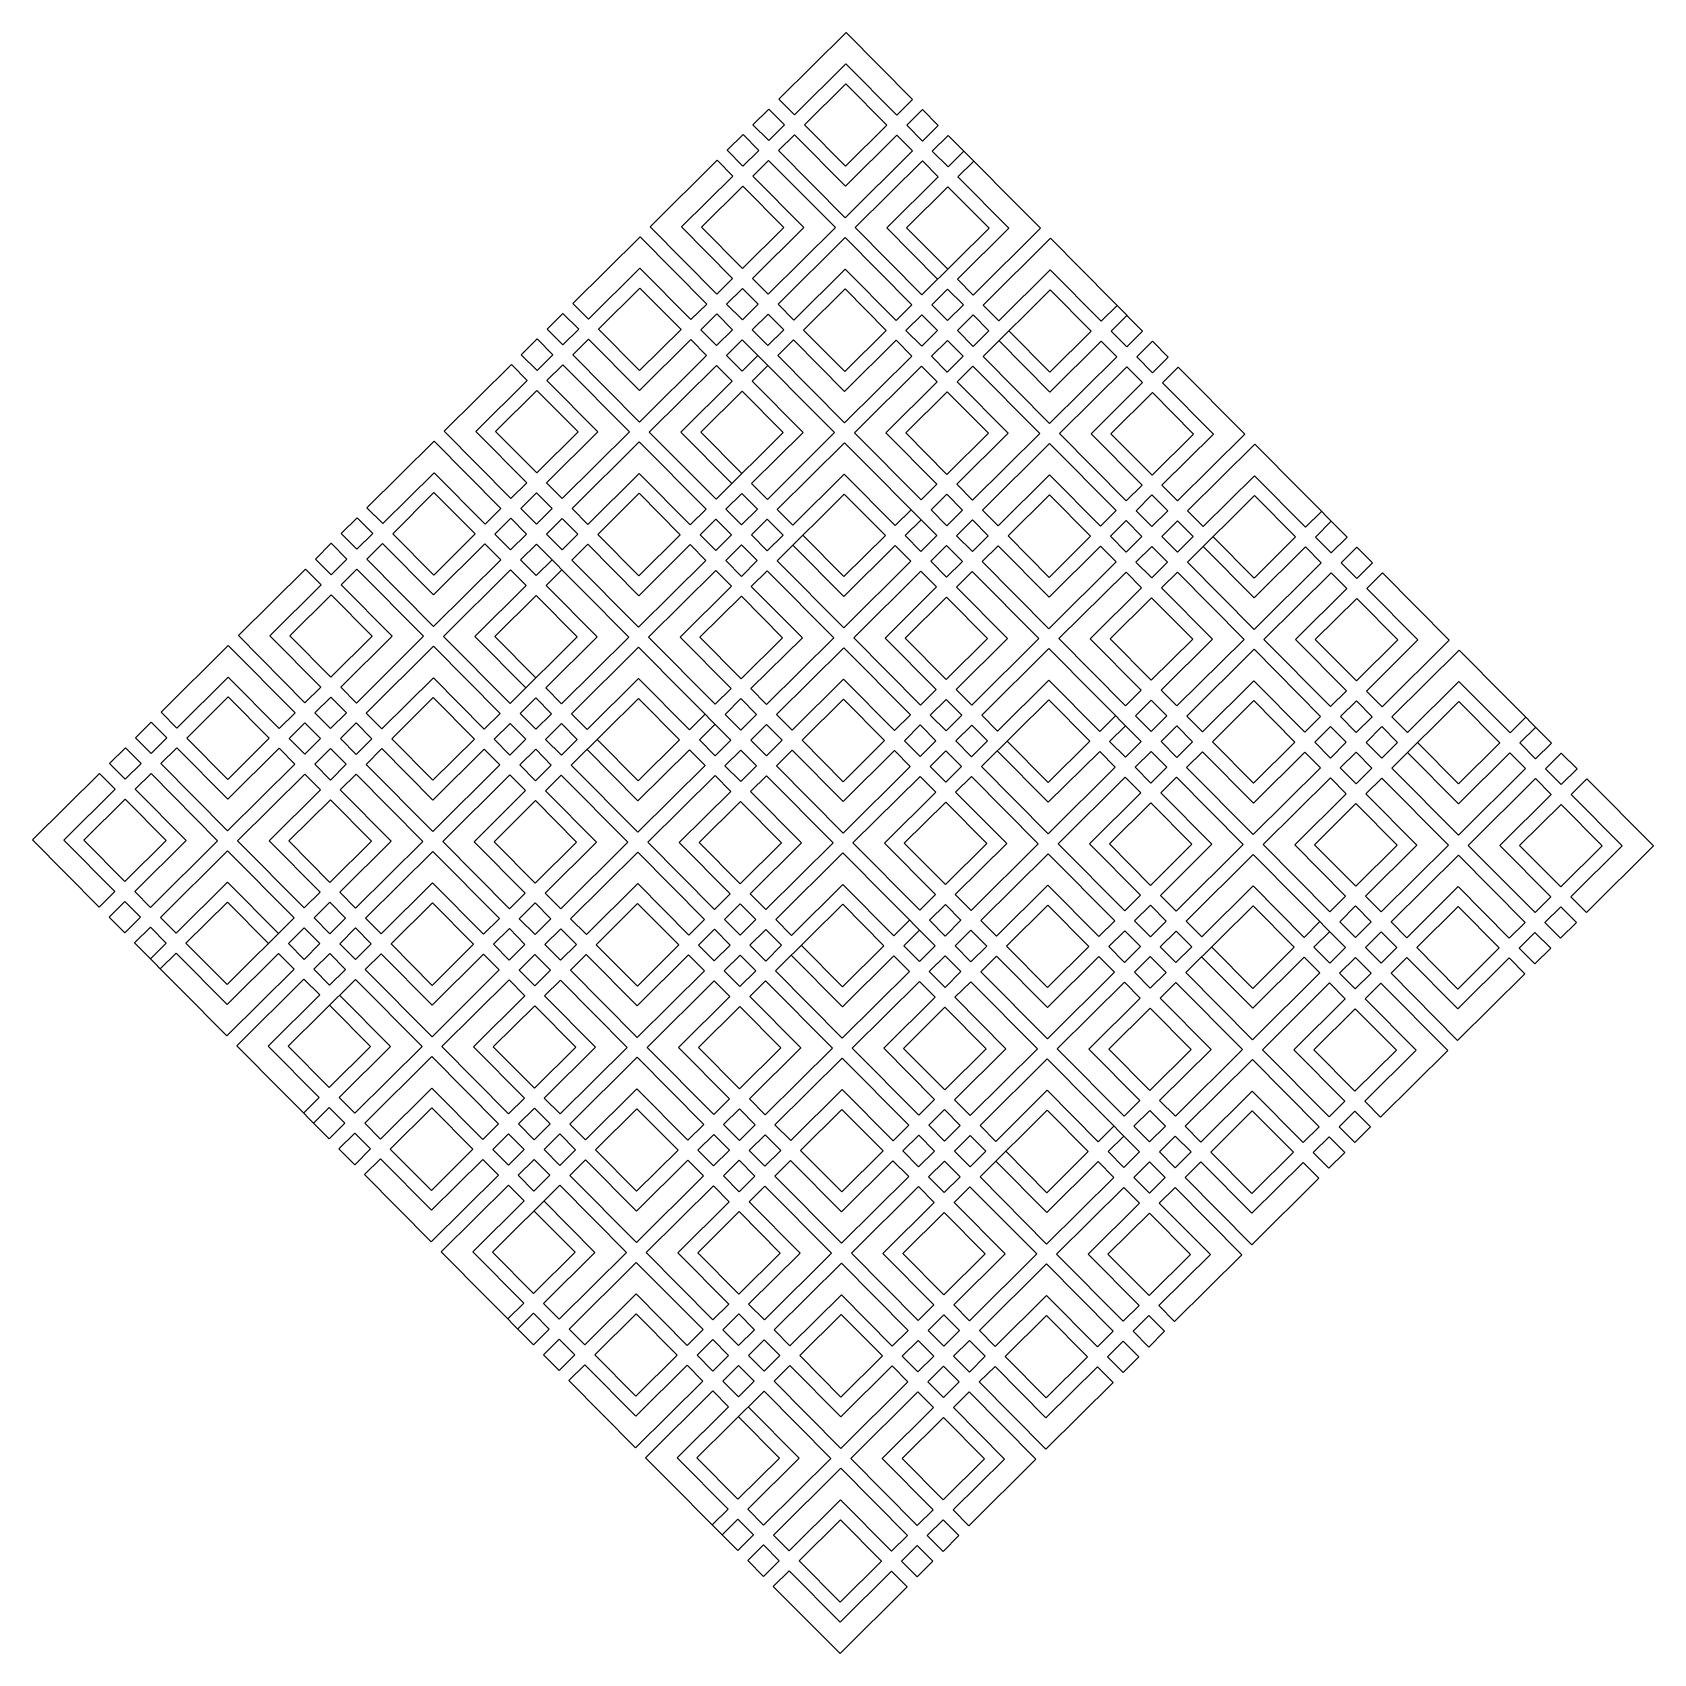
# Model space of a CAD drawing. Extents: x 95 to 1825, y 2301 to 4031.
import ezdxf

# ---------------------------------------------------------------- set-up
doc = ezdxf.new("R2010")
doc.units = 0
doc.layers.add('LAYER_05', color=5, linetype='CONTINUOUS')

msp = doc.modelspace()

# ---------------------------------------------------------------- linework, layer by layer
at = {"layer": 'LAYER_05'}
for points in [[(891.9, 3959.5), (908.6, 3942.6), (963.4, 3997), (1017.8, 3942.2), (1034.7, 3958.9), (963.6, 4030.6)], [(919.2, 3931.9), (963, 3887.8), (1007.2, 3931.6), (963.4, 3975.8)], [(881.1, 3915.3), (864.3, 3932.1), (881.2, 3948.9), (898, 3932)], [(1045.2, 3914.7), (1028.4, 3931.5), (1045.3, 3948.3), (1062, 3931.4)], [(870.5, 3904.7), (853.6, 3887.9), (836.8, 3904.8), (853.7, 3921.6)], [(908.5, 3921.4), (963, 3866.6), (1017.8, 3921), (1034.5, 3904.1), (962.8, 3832.9), (891.7, 3904.6)], [(842.9, 3877.4), (788.1, 3823), (842.5, 3768.1), (825.7, 3751.4), (754.5, 3823.1), (826.2, 3894.3)], [(863.7, 3768.1), (918.6, 3822.5), (864.1, 3877.3), (881, 3894.1), (952.2, 3822.4), (880.5, 3751.2)], [(853.2, 3778.7), (897.3, 3822.6), (853.5, 3866.7), (809.3, 3822.9)], [(672.2, 3741.4), (688.9, 3724.5), (743.7, 3778.9), (798.1, 3724.1), (815, 3740.8), (743.8, 3812.5)], [(1017, 3723.3), (1033.9, 3740), (962.8, 3811.7), (891.1, 3740.5), (907.8, 3723.7), (962.6, 3778.1)], [(699.5, 3713.8), (743.3, 3669.7), (787.5, 3713.5), (743.6, 3757.7)], [(853, 3723.9), (836.2, 3740.8), (853.1, 3757.5), (869.8, 3740.6)], [(918.4, 3713), (962.2, 3668.9), (1006.4, 3712.7), (962.6, 3756.9)], [(1055.1, 3739.9), (1072, 3756.7), (1088.8, 3739.8), (1071.9, 3723.1)], [(661.4, 3697.2), (644.6, 3714), (661.5, 3730.8), (678.3, 3713.9)], [(825.5, 3696.6), (808.7, 3713.4), (825.6, 3730.2), (842.3, 3713.3)], [(880.4, 3730), (897.2, 3713.1), (880.3, 3696.4), (863.5, 3713.2)], [(1044.5, 3729.4), (1061.2, 3712.5), (1044.4, 3695.8), (1027.6, 3712.6)], [(1099.2, 3695.6), (1116.1, 3712.3), (1099.3, 3729.2), (1082.4, 3712.4)], [(650.7, 3686.6), (633.9, 3669.8), (617.1, 3686.7), (634, 3703.5)], [(688.8, 3703.3), (743.2, 3648.4), (798.1, 3702.9), (814.8, 3686), (743.1, 3614.8), (672, 3686.5)], [(1033.7, 3685.2), (962, 3614), (890.9, 3685.7), (907.7, 3702.5), (962.1, 3647.6), (1017, 3702.1)], [(1088.6, 3685), (1071.8, 3701.9), (1054.9, 3685.1), (1071.7, 3668.2)], [(1273.8, 3684.3), (1290.6, 3667.4), (1307.5, 3684.2), (1290.7, 3701.1)], [(623.2, 3659.3), (568.4, 3604.9), (622.8, 3550), (605.9, 3533.3), (534.8, 3605), (606.5, 3676.2)], [(644, 3550), (698.8, 3604.4), (644.4, 3659.2), (661.3, 3675.9), (732.5, 3604.3), (660.8, 3533.1)], [(1044.3, 3674.5), (972.6, 3603.4), (1043.8, 3531.7), (1060.6, 3548.4), (1006.2, 3603.3), (1061, 3657.7)], [(1082.2, 3657.6), (1099.1, 3674.3), (1170.3, 3602.6), (1098.6, 3531.5), (1081.8, 3548.4), (1136.7, 3602.8)], [(1279.5, 3547.6), (1225.1, 3602.4), (1279.9, 3656.9), (1263.2, 3673.7), (1191.5, 3602.6), (1262.7, 3530.9)], [(1317.5, 3530.7), (1300.8, 3547.6), (1355.6, 3602), (1301.2, 3656.8), (1318, 3673.5), (1389.2, 3601.8)], [(633.5, 3560.6), (677.6, 3604.5), (633.8, 3648.6), (589.6, 3604.8)], [(1071.3, 3559), (1027.4, 3603.2), (1071.6, 3647), (1115.5, 3602.9)], [(1290.2, 3558.2), (1246.3, 3602.4), (1290.5, 3646.2), (1334.4, 3602)], [(452.4, 3523.2), (469.2, 3506.4), (524, 3560.8), (578.4, 3506), (595.3, 3522.7), (524.1, 3594.4)], [(797.3, 3505.2), (814.2, 3521.9), (743, 3593.6), (671.3, 3522.4), (688.1, 3505.6), (742.9, 3560)], [(1125.9, 3504), (1180.7, 3558.4), (1235.1, 3503.6), (1252, 3520.3), (1180.9, 3592), (1109.2, 3520.8)], [(479.8, 3495.7), (523.6, 3451.6), (567.8, 3495.4), (523.9, 3539.6)], [(633.3, 3505.8), (616.5, 3522.6), (633.4, 3539.4), (650.1, 3522.5)], [(698.7, 3494.9), (742.5, 3450.8), (786.7, 3494.6), (742.8, 3538.8)], [(835.4, 3521.8), (852.3, 3538.6), (869, 3521.7), (852.2, 3505)], [(1088, 3520.9), (1071.2, 3537.8), (1054.3, 3521), (1071.1, 3504.2)], [(1136.5, 3493.3), (1180.7, 3537.2), (1224.5, 3493), (1180.3, 3449.1)], [(1273.2, 3520.2), (1290, 3503.4), (1306.9, 3520.1), (1290.1, 3537)], [(441.7, 3479.1), (424.9, 3495.9), (441.8, 3512.7), (458.5, 3495.8)], [(605.7, 3478.5), (589, 3495.3), (605.9, 3512.1), (622.6, 3495.2)], [(660.7, 3511.9), (677.5, 3495), (660.6, 3478.3), (643.8, 3495.1)], [(824.8, 3511.3), (841.5, 3494.4), (824.6, 3477.7), (807.9, 3494.5)], [(879.5, 3477.4), (896.4, 3494.2), (879.6, 3511.1), (862.7, 3494.3)], [(1081.6, 3493.5), (1098.4, 3476.6), (1115.3, 3493.4), (1098.5, 3510.3)], [(1262.6, 3509.7), (1245.7, 3492.9), (1262.5, 3476), (1279.3, 3492.8)], [(1317.3, 3475.8), (1334.2, 3492.6), (1317.4, 3509.5), (1300.6, 3492.7)], [(431, 3468.5), (414.2, 3451.7), (397.4, 3468.6), (414.3, 3485.4)], [(469.1, 3485.2), (523.5, 3430.3), (578.3, 3484.8), (595.1, 3467.9), (523.4, 3396.7), (452.2, 3468.4)], [(814, 3467.1), (742.3, 3395.9), (671.1, 3467.6), (688, 3484.4), (742.4, 3429.5), (797.3, 3484)], [(868.8, 3466.9), (852.1, 3483.8), (835.2, 3467), (852, 3450.1)], [(1054.1, 3466.2), (1070.9, 3449.3), (1087.8, 3466.1), (1071, 3483)], [(1235.1, 3482.3), (1180.3, 3427.9), (1125.8, 3482.7), (1109, 3466), (1180.1, 3394.3), (1251.8, 3465.5)], [(1306.7, 3465.3), (1289.9, 3482.1), (1273, 3465.4), (1289.8, 3448.5)], [(1491.9, 3464.6), (1508.7, 3447.7), (1525.6, 3464.5), (1508.8, 3481.3)], [(403.5, 3441.2), (348.7, 3386.8), (403.1, 3331.9), (386.2, 3315.2), (315.1, 3386.9), (386.8, 3458)], [(424.3, 3331.9), (479.1, 3386.3), (424.7, 3441.1), (441.6, 3457.8), (512.8, 3386.2), (441.1, 3315)], [(824.6, 3456.4), (752.9, 3385.3), (824, 3313.6), (840.9, 3330.3), (786.5, 3385.1), (841.3, 3439.6)], [(862.5, 3439.5), (879.4, 3456.2), (950.6, 3384.5), (878.9, 3313.4), (862.1, 3330.3), (917, 3384.7)], [(1059.8, 3329.5), (1005.4, 3384.3), (1060.2, 3438.8), (1043.5, 3455.6), (971.8, 3384.5), (1043, 3312.8)], [(1097.8, 3312.6), (1081, 3329.4), (1135.9, 3383.9), (1081.4, 3438.7), (1098.3, 3455.4), (1169.5, 3383.7)], [(1262.4, 3454.8), (1190.7, 3383.7), (1261.9, 3312), (1278.7, 3328.7), (1224.3, 3383.5), (1279.1, 3438)], [(1300.4, 3437.9), (1317.2, 3454.6), (1388.4, 3382.9), (1316.7, 3311.8), (1300, 3328.6), (1354.8, 3383.1)], [(1497.6, 3327.9), (1443.2, 3382.7), (1498, 3437.2), (1481.3, 3454), (1409.6, 3382.9), (1480.8, 3311.2)], [(1535.6, 3311), (1518.9, 3327.8), (1573.7, 3382.3), (1519.3, 3437.1), (1536.1, 3453.8), (1607.3, 3382.1)], [(413.7, 3342.5), (457.9, 3386.4), (414.1, 3430.5), (369.9, 3386.7)], [(851.6, 3340.9), (807.7, 3385.1), (851.9, 3428.9), (895.7, 3384.7)], [(1070.5, 3340.1), (1026.6, 3384.3), (1070.8, 3428.1), (1114.6, 3383.9)], [(1289.4, 3339.3), (1245.5, 3383.5), (1289.7, 3427.3), (1333.6, 3383.1)], [(1508.3, 3338.5), (1464.4, 3382.7), (1508.6, 3426.5), (1552.5, 3382.3)], [(249.5, 3288.3), (304.3, 3342.7), (358.7, 3287.9), (375.6, 3304.6), (304.4, 3376.3), (232.7, 3305.1)], [(577.6, 3287.1), (594.5, 3303.8), (523.3, 3375.5), (451.6, 3304.3), (468.4, 3287.5), (523.2, 3341.9)], [(906.2, 3285.9), (961, 3340.3), (1015.4, 3285.5), (1032.3, 3302.2), (961.1, 3373.9), (889.5, 3302.7)], [(1344, 3284.2), (1398.8, 3338.7), (1453.3, 3283.8), (1470.1, 3300.6), (1399, 3372.3), (1327.3, 3301.1)], [(348.1, 3277.3), (303.9, 3233.5), (260, 3277.6), (304.2, 3321.5)], [(413.5, 3287.7), (396.8, 3304.5), (413.7, 3321.3), (430.4, 3304.4)], [(479, 3276.8), (522.8, 3232.6), (567, 3276.5), (523.1, 3320.7)], [(615.7, 3303.7), (632.6, 3320.5), (649.3, 3303.6), (632.5, 3286.9)], [(868.2, 3302.8), (851.5, 3319.7), (834.6, 3302.9), (851.4, 3286.1)], [(916.8, 3275.2), (960.9, 3319.1), (1004.8, 3274.9), (960.6, 3231)], [(1053.5, 3302.1), (1070.3, 3285.3), (1087.1, 3302), (1070.4, 3318.9)], [(1306.1, 3301.2), (1289.3, 3318.1), (1272.4, 3301.3), (1289.2, 3284.5)], [(1354.6, 3273.6), (1398.8, 3317.5), (1442.6, 3273.3), (1398.4, 3229.4)], [(1491.3, 3300.5), (1508.1, 3283.6), (1525, 3300.4), (1508.2, 3317.3)], [(222, 3261), (238.8, 3277.7), (222.1, 3294.6), (205.2, 3277.8)], [(402.9, 3277.1), (386.2, 3294), (369.3, 3277.2), (386, 3260.4)], [(441, 3293.8), (457.7, 3276.9), (440.9, 3260.1), (424.1, 3277)], [(605.1, 3293.2), (621.8, 3276.3), (604.9, 3259.5), (588.2, 3276.4)], [(659.8, 3259.3), (676.6, 3276.1), (659.9, 3293), (643, 3276.2)], [(861.9, 3275.4), (878.7, 3258.5), (895.6, 3275.3), (878.8, 3292.2)], [(1042.9, 3291.6), (1026, 3274.8), (1042.8, 3257.9), (1059.6, 3274.7)], [(1097.6, 3257.7), (1114.5, 3274.5), (1097.7, 3291.4), (1080.8, 3274.6)], [(1299.8, 3273.8), (1316.5, 3256.9), (1333.4, 3273.7), (1316.6, 3290.6)], [(1480.7, 3290), (1463.8, 3273.2), (1480.6, 3256.3), (1497.4, 3273.1)], [(1535.4, 3256.1), (1552.3, 3272.9), (1535.5, 3289.8), (1518.7, 3273)], [(211.3, 3250.4), (194.6, 3267.3), (177.7, 3250.5), (194.4, 3233.6)], [(358.6, 3266.7), (303.8, 3212.2), (249.4, 3267.1), (232.5, 3250.3), (303.7, 3178.6), (375.4, 3249.8)], [(396.6, 3249.7), (413.3, 3232.8), (430.2, 3249.6), (413.5, 3266.5)], [(594.3, 3249), (522.6, 3177.8), (451.4, 3249.5), (468.3, 3266.3), (522.7, 3211.4), (577.5, 3265.9)], [(649.1, 3248.8), (632.4, 3265.7), (615.5, 3248.9), (632.3, 3232)], [(834.4, 3248.1), (851.2, 3231.2), (868, 3248), (851.3, 3264.8)], [(1015.4, 3264.2), (960.5, 3209.8), (906.1, 3264.6), (889.3, 3247.9), (960.4, 3176.2), (1032.1, 3247.4)], [(1086.9, 3247.2), (1070.2, 3264), (1053.3, 3247.3), (1070.1, 3230.4)], [(1272.2, 3246.5), (1289, 3229.6), (1305.9, 3246.4), (1289.1, 3263.2)], [(1453.2, 3262.6), (1398.4, 3208.2), (1343.9, 3263), (1327.1, 3246.3), (1398.2, 3174.6), (1469.9, 3245.8)], [(1524.8, 3245.6), (1508, 3262.4), (1491.1, 3245.7), (1507.9, 3228.8)], [(1710, 3244.9), (1726.8, 3228), (1743.7, 3244.8), (1726.9, 3261.6)], [(167, 3239.9), (183.8, 3223.1), (129, 3168.7), (183.4, 3113.8), (166.5, 3097.1), (95.3, 3168.8)], [(205, 3223), (259.4, 3168.2), (204.6, 3113.8), (221.4, 3096.9), (293, 3168), (221.9, 3239.7)], [(402.3, 3113), (385.4, 3096.3), (314.3, 3168), (385.9, 3239.1), (402.7, 3222.3), (347.9, 3167.8)], [(440.3, 3096.1), (512, 3167.2), (440.8, 3238.9), (423.9, 3222.2), (478.3, 3167.4), (423.5, 3113)], [(604.9, 3238.3), (533.2, 3167.2), (604.3, 3095.5), (621.2, 3112.2), (566.8, 3167), (621.6, 3221.5)], [(642.8, 3221.4), (659.7, 3238.1), (730.9, 3166.4), (659.2, 3095.3), (642.4, 3112.1), (697.2, 3166.6)], [(840.1, 3111.4), (785.7, 3166.2), (840.5, 3220.7), (823.8, 3237.5), (752.1, 3166.4), (823.2, 3094.7)], [(878.1, 3094.5), (861.3, 3111.3), (916.1, 3165.8), (861.7, 3220.6), (878.6, 3237.3), (949.8, 3165.6)], [(1042.7, 3236.7), (971, 3165.6), (1042.2, 3093.9), (1059, 3110.6), (1004.6, 3165.4), (1059.4, 3219.9)], [(1080.6, 3219.8), (1097.5, 3236.5), (1168.7, 3164.8), (1097, 3093.7), (1080.2, 3110.5), (1135.1, 3165)], [(1277.9, 3109.8), (1223.5, 3164.6), (1278.3, 3219), (1261.6, 3235.9), (1189.9, 3164.8), (1261.1, 3093.1)], [(1315.9, 3092.9), (1299.1, 3109.7), (1354, 3164.2), (1299.5, 3219), (1316.4, 3235.7), (1387.6, 3164)], [(1480.5, 3235.1), (1408.8, 3163.9), (1480, 3092.3), (1496.8, 3109), (1442.4, 3163.8), (1497.2, 3218.2)], [(1518.5, 3218.2), (1535.3, 3234.9), (1606.5, 3163.2), (1534.8, 3092.1), (1518.1, 3108.9), (1572.9, 3163.3)], [(1715.8, 3108.2), (1661.3, 3163), (1716.2, 3217.4), (1699.4, 3234.3), (1627.7, 3163.1), (1698.9, 3091.5)], [(1753.7, 3091.3), (1737, 3108.1), (1791.8, 3162.5), (1737.4, 3217.4), (1754.2, 3234.1), (1825.4, 3162.4)], [(194.4, 3212.4), (238.2, 3168.3), (194, 3124.4), (150.2, 3168.6)], [(413.3, 3211.6), (457.1, 3167.4), (412.9, 3123.6), (369.1, 3167.8)], [(631.9, 3122.8), (588, 3167), (632.2, 3210.8), (676, 3166.6)], [(850.8, 3122), (806.9, 3166.2), (851.1, 3210), (894.9, 3165.8)], [(1069.7, 3121.2), (1025.8, 3165.4), (1070, 3209.2), (1113.8, 3165)], [(1288.6, 3120.4), (1244.7, 3164.6), (1288.9, 3208.4), (1332.8, 3164.2)], [(1507.5, 3119.6), (1463.6, 3163.7), (1507.8, 3207.6), (1551.7, 3163.4)], [(1726.4, 3118.8), (1682.5, 3162.9), (1726.7, 3206.8), (1770.6, 3162.6)], [(450.8, 3085.4), (522.5, 3156.6), (593.7, 3084.9), (576.8, 3068.2), (522.4, 3123), (467.6, 3068.6)], [(686.5, 3067.8), (741.3, 3122.2), (795.7, 3067.4), (812.6, 3084.1), (741.4, 3155.8), (669.7, 3084.6)], [(1124.3, 3066.1), (1179.1, 3120.6), (1233.5, 3065.7), (1250.4, 3082.5), (1179.2, 3154.2), (1107.6, 3083)], [(1562.1, 3064.5), (1616.9, 3119), (1671.4, 3064.1), (1688.2, 3080.9), (1617.1, 3152.6), (1545.4, 3081.4)], [(210.7, 3086.3), (194, 3103.2), (177.1, 3086.4), (193.8, 3069.6)], [(396, 3085.6), (412.7, 3068.8), (429.6, 3085.5), (412.9, 3102.4)], [(566.2, 3057.6), (522.3, 3101.8), (478.1, 3057.9), (522, 3013.7)], [(648.5, 3084.7), (631.8, 3101.6), (614.9, 3084.8), (631.7, 3068)], [(697.1, 3057.1), (741.2, 3101), (785.1, 3056.8), (740.9, 3012.9)], [(833.8, 3084), (850.6, 3067.2), (867.4, 3083.9), (850.7, 3100.8)], [(1086.3, 3083.1), (1069.6, 3100), (1052.7, 3083.2), (1069.5, 3066.3)], [(1134.9, 3055.5), (1179, 3099.3), (1222.9, 3055.2), (1178.7, 3011.3)], [(1271.6, 3082.4), (1288.4, 3065.5), (1305.3, 3082.3), (1288.5, 3099.2)], [(1524.2, 3081.5), (1507.4, 3098.4), (1490.5, 3081.6), (1507.3, 3064.7)], [(1572.7, 3053.9), (1616.9, 3097.7), (1660.7, 3053.6), (1616.5, 3009.7)], [(1709.4, 3080.8), (1726.2, 3063.9), (1743.1, 3080.7), (1726.3, 3097.6)], [(385.3, 3075.1), (368.5, 3058.3), (385.2, 3041.4), (402.1, 3058.2)], [(440.1, 3041.2), (423.3, 3058.1), (440.2, 3074.9), (456.9, 3058)], [(604.1, 3040.6), (587.4, 3057.5), (604.3, 3074.3), (621, 3057.4)], [(642.2, 3057.3), (659, 3040.4), (675.8, 3057.2), (659.1, 3074.1)], [(823.2, 3073.5), (806.3, 3056.7), (823, 3039.8), (839.9, 3056.6)], [(877.9, 3039.6), (894.8, 3056.4), (878, 3073.3), (861.1, 3056.5)], [(1080, 3055.7), (1096.8, 3038.8), (1113.7, 3055.6), (1096.9, 3072.5)], [(1261, 3071.8), (1244.1, 3055.1), (1260.9, 3038.2), (1277.7, 3055)], [(1315.7, 3038), (1332.6, 3054.8), (1315.8, 3071.6), (1298.9, 3054.9)], [(1517.9, 3054.1), (1534.6, 3037.2), (1551.5, 3054), (1534.7, 3070.8)], [(1698.8, 3070.2), (1681.9, 3053.5), (1698.7, 3036.6), (1715.6, 3053.4)], [(429.4, 3030.7), (412.5, 3013.9), (395.8, 3030.8), (412.7, 3047.5)], [(467.5, 3047.3), (450.6, 3030.6), (521.8, 2958.9), (593.5, 3030.1), (576.7, 3046.9), (521.9, 2992.5)], [(631.6, 3046.7), (648.3, 3029.9), (631.5, 3013.1), (614.7, 3030)], [(795.6, 3046.1), (740.8, 2991.7), (686.4, 3046.5), (669.5, 3029.8), (740.7, 2958.1), (812.4, 3029.3)], [(867.2, 3029.1), (850.5, 3045.9), (833.6, 3029.2), (850.4, 3012.3)], [(1052.5, 3028.4), (1069.3, 3011.5), (1086.1, 3028.3), (1069.4, 3045.1)], [(1233.5, 3044.5), (1178.6, 2990.1), (1124.2, 3044.9), (1107.4, 3028.2), (1178.5, 2956.5), (1250.2, 3027.7)], [(1305.1, 3027.5), (1288.3, 3044.3), (1271.4, 3027.6), (1288.2, 3010.7)], [(1490.3, 3026.8), (1507.1, 3009.9), (1524, 3026.7), (1507.2, 3043.5)], [(1671.3, 3042.9), (1616.5, 2988.5), (1562, 3043.3), (1545.2, 3026.6), (1616.3, 2954.9), (1688, 3026)], [(620.8, 3002.6), (566, 2948.1), (620.4, 2893.3), (603.5, 2876.6), (532.4, 2948.3), (604.1, 3019.4)], [(641.6, 2893.2), (696.4, 2947.7), (642, 3002.5), (658.9, 3019.2), (730.1, 2947.5), (658.4, 2876.4)], [(823, 3018.6), (751.3, 2947.5), (822.4, 2875.8), (839.3, 2892.5), (784.9, 2947.3), (839.7, 3001.7)], [(860.9, 3001.7), (877.8, 3018.4), (949, 2946.7), (877.3, 2875.6), (860.5, 2892.4), (915.3, 2946.9)], [(1058.2, 2891.7), (1003.8, 2946.5), (1058.6, 3000.9), (1041.9, 3017.8), (970.2, 2946.6), (1041.3, 2875)], [(1096.2, 2874.8), (1079.4, 2891.6), (1134.3, 2946), (1079.8, 3000.9), (1096.7, 3017.6), (1167.9, 2945.9)], [(1260.8, 3017), (1189.1, 2945.8), (1260.3, 2874.2), (1277.1, 2890.9), (1222.7, 2945.7), (1277.5, 3000.1)], [(1298.7, 3000.1), (1315.6, 3016.8), (1386.8, 2945.1), (1315.1, 2874), (1298.3, 2890.8), (1353.2, 2945.2)], [(1496, 2890.1), (1441.6, 2944.9), (1496.4, 2999.3), (1479.7, 3016.2), (1408, 2945), (1479.2, 2873.3)], [(1534, 2873.1), (1517.3, 2890), (1572.1, 2944.4), (1517.7, 2999.3), (1534.5, 3016), (1605.7, 2944.3)], [(631.4, 2991.9), (587.2, 2948.1), (631, 2903.9), (675.2, 2947.7)], [(850, 2903.1), (806.1, 2947.3), (850.3, 2991.1), (894.1, 2946.9)], [(1068.9, 2902.3), (1025, 2946.4), (1069.2, 2990.3), (1113, 2946.1)], [(1287.8, 2901.5), (1243.9, 2945.6), (1288.1, 2989.5), (1331.9, 2945.3)], [(1506.7, 2900.7), (1462.8, 2944.8), (1507, 2988.7), (1550.9, 2944.5)], [(576, 2849.2), (521.6, 2904.1), (466.8, 2849.6), (450, 2866.5), (521.7, 2937.7), (592.9, 2866)], [(668.9, 2865.7), (740.6, 2936.9), (811.8, 2865.2), (794.9, 2848.4), (740.5, 2903.3), (685.7, 2848.8)], [(904.6, 2848), (959.4, 2902.5), (1013.8, 2847.6), (1030.7, 2864.4), (959.5, 2936.1), (887.8, 2864.9)], [(1342.4, 2846.4), (1397.2, 2900.8), (1451.6, 2846), (1468.5, 2862.8), (1397.4, 2934.5), (1325.7, 2863.3)], [(565.4, 2838.7), (521.5, 2882.9), (477.3, 2839), (521.2, 2794.8)], [(614.1, 2865.9), (631, 2882.7), (647.7, 2865.8), (630.8, 2849)], [(784.3, 2837.9), (740.4, 2882), (696.3, 2838.2), (740.1, 2794)], [(866.6, 2865), (849.9, 2881.9), (833, 2865.1), (849.8, 2848.2)], [(915.2, 2837.4), (959.3, 2881.2), (1003.2, 2837.1), (959, 2793.2)], [(1051.9, 2864.3), (1068.7, 2847.4), (1085.5, 2864.2), (1068.8, 2881.1)], [(1304.4, 2863.4), (1287.7, 2880.3), (1270.8, 2863.5), (1287.6, 2846.6)], [(1353, 2835.8), (1397.2, 2879.6), (1441, 2835.5), (1396.8, 2791.6)], [(1489.7, 2862.7), (1506.5, 2845.8), (1523.4, 2862.6), (1506.6, 2879.5)], [(439.4, 2856), (456.1, 2839.1), (439.3, 2822.3), (422.5, 2839.2)], [(603.5, 2855.4), (620.2, 2838.5), (603.3, 2821.7), (586.6, 2838.6)], [(658.2, 2821.5), (641.4, 2838.4), (658.3, 2855.2), (675, 2838.3)], [(822.2, 2820.9), (805.5, 2837.8), (822.4, 2854.5), (839.1, 2837.7)], [(860.3, 2837.6), (877.1, 2820.7), (893.9, 2837.5), (877.2, 2854.3)], [(1041.3, 2853.7), (1024.4, 2837), (1041.1, 2820.1), (1058, 2836.9)], [(1096, 2819.9), (1112.9, 2836.7), (1096.1, 2853.5), (1079.2, 2836.8)], [(1298.1, 2836), (1314.9, 2819.1), (1331.8, 2835.9), (1315, 2852.7)], [(1479.1, 2852.1), (1462.2, 2835.4), (1479, 2818.5), (1495.8, 2835.3)], [(592.7, 2811.2), (575.9, 2828), (521.1, 2773.6), (466.7, 2828.4), (449.8, 2811.7), (521, 2740)], [(647.5, 2811), (630.6, 2794.2), (613.9, 2811.1), (630.8, 2827.8)], [(685.6, 2827.6), (668.7, 2810.9), (739.9, 2739.2), (811.6, 2810.4), (794.8, 2827.2), (740, 2772.8)], [(849.7, 2827), (866.4, 2810.2), (849.6, 2793.4), (832.8, 2810.3)], [(1013.7, 2826.4), (958.9, 2772), (904.5, 2826.8), (887.6, 2810.1), (958.8, 2738.4), (1030.5, 2809.6)], [(1085.3, 2809.4), (1068.6, 2826.2), (1051.7, 2809.5), (1068.5, 2792.6)], [(1270.6, 2808.7), (1287.4, 2791.8), (1304.2, 2808.5), (1287.5, 2825.4)], [(1451.6, 2824.8), (1396.7, 2770.4), (1342.3, 2825.2), (1325.5, 2808.5), (1396.6, 2736.8), (1468.3, 2807.9)], [(838.9, 2782.8), (784.1, 2728.4), (838.5, 2673.6), (821.6, 2656.9), (750.5, 2728.5), (822.2, 2799.7)], [(859.7, 2673.5), (914.5, 2727.9), (860.1, 2782.8), (877, 2799.5), (948.2, 2727.8), (876.5, 2656.7)], [(1041.1, 2798.9), (969.4, 2727.7), (1040.5, 2656), (1057.4, 2672.8), (1003, 2727.6), (1057.8, 2782)], [(1079, 2782), (1095.9, 2798.7), (1167.1, 2727), (1095.4, 2655.8), (1078.6, 2672.7), (1133.4, 2727.1)], [(1276.3, 2672), (1221.9, 2726.8), (1276.7, 2781.2), (1260, 2798.1), (1188.3, 2726.9), (1259.5, 2655.2)], [(1314.3, 2655), (1297.5, 2671.9), (1352.4, 2726.3), (1297.9, 2781.2), (1314.8, 2797.9), (1386, 2726.2)], [(849.5, 2772.2), (805.3, 2728.3), (849.2, 2684.2), (893.3, 2728)], [(1068.1, 2683.4), (1024.2, 2727.5), (1068.4, 2771.4), (1112.2, 2727.2)], [(1287, 2682.6), (1243.1, 2726.7), (1287.3, 2770.6), (1331.1, 2726.4)], [(794.1, 2629.5), (739.7, 2684.4), (684.9, 2629.9), (668.1, 2646.8), (739.8, 2718), (811, 2646.3)], [(887, 2646), (958.7, 2717.2), (1029.9, 2645.5), (1013, 2628.7), (958.6, 2683.5), (903.8, 2629.1)], [(1122.7, 2628.3), (1177.5, 2682.7), (1231.9, 2627.9), (1248.8, 2644.7), (1177.6, 2716.4), (1105.9, 2645.2)], [(783.5, 2619), (739.6, 2663.1), (695.4, 2619.3), (739.3, 2575.1)], [(832.2, 2646.2), (849.1, 2663), (865.8, 2646.1), (849, 2629.3)], [(1002.4, 2618.2), (958.5, 2662.3), (914.4, 2618.5), (958.2, 2574.3)], [(1084.7, 2645.3), (1068, 2662.2), (1051.1, 2645.4), (1067.9, 2628.5)], [(1133.3, 2617.7), (1177.4, 2661.5), (1221.3, 2617.4), (1177.1, 2573.5)], [(1270, 2644.6), (1286.8, 2627.7), (1303.6, 2644.5), (1286.9, 2661.3)], [(657.5, 2636.2), (674.2, 2619.4), (657.4, 2602.6), (640.6, 2619.5)], [(821.6, 2635.6), (838.3, 2618.8), (821.4, 2602), (804.7, 2618.9)], [(876.3, 2601.8), (859.5, 2618.7), (876.4, 2635.4), (893.1, 2618.6)], [(1040.3, 2601.2), (1023.6, 2618.1), (1040.5, 2634.8), (1057.2, 2618)], [(1078.4, 2617.9), (1095.2, 2601), (1112.1, 2617.8), (1095.3, 2634.6)], [(1259.4, 2634), (1242.5, 2617.3), (1259.3, 2600.4), (1276.1, 2617.2)], [(810.8, 2591.4), (794, 2608.3), (739.2, 2553.9), (684.8, 2608.7), (667.9, 2592), (739.1, 2520.3)], [(865.6, 2591.2), (848.8, 2574.5), (832, 2591.4), (848.9, 2608.1)], [(903.7, 2607.9), (886.8, 2591.2), (958, 2519.5), (1029.7, 2590.6), (1012.9, 2607.5), (958.1, 2553.1)], [(1067.8, 2607.3), (1084.5, 2590.4), (1067.7, 2573.7), (1050.9, 2590.6)], [(1231.9, 2606.7), (1177, 2552.3), (1122.6, 2607.1), (1105.7, 2590.4), (1176.9, 2518.7), (1248.6, 2589.8)], [(1057, 2563.1), (1002.2, 2508.7), (1056.6, 2453.9), (1039.7, 2437.1), (968.6, 2508.8), (1040.3, 2580)], [(1077.8, 2453.8), (1132.6, 2508.2), (1078.2, 2563), (1095.1, 2579.8), (1166.3, 2508.1), (1094.6, 2436.9)], [(1067.6, 2552.5), (1023.4, 2508.6), (1067.3, 2464.5), (1111.4, 2508.3)], [(1012.2, 2409.8), (957.8, 2464.6), (903, 2410.2), (886.2, 2427.1), (957.9, 2498.3), (1029.1, 2426.6)], [(1001.6, 2399.3), (957.7, 2443.4), (913.6, 2399.6), (957.4, 2355.4)], [(1050.3, 2426.5), (1067.2, 2443.2), (1083.9, 2426.4), (1067.1, 2409.6)], [(875.6, 2416.5), (892.3, 2399.7), (875.5, 2382.9), (858.7, 2399.8)], [(1039.7, 2415.9), (1056.4, 2399.1), (1039.5, 2382.3), (1022.8, 2399.2)], [(1028.9, 2371.7), (1012.1, 2388.6), (957.3, 2334.2), (902.9, 2389), (886, 2372.3), (957.2, 2300.6)]]:
    msp.add_lwpolyline(points, close=True, dxfattribs=at)
for points in [[(1089.4, 3903.9), (1072.5, 3887.1), (1055.7, 3904), (1072.6, 3920.8), (1171.1, 3821.6), (1099.4, 3750.4), (1082.7, 3767.3), (1137.5, 3821.7), (1083.1, 3876.5), (1099.9, 3893.2)], [(1061.4, 3767.3), (1007, 3822.2), (1061.8, 3876.6), (1045.1, 3893.5), (973.4, 3822.3), (1044.6, 3750.6), (1116.3, 3821.8), (1072.4, 3865.9), (1028.2, 3822.1), (1072.1, 3777.9)], [(1263.4, 3728.6), (1246.5, 3711.8), (1263.3, 3695), (1280.1, 3711.7), (1181.7, 3810.9), (1110, 3739.7), (1126.7, 3722.9), (1181.5, 3777.3), (1236, 3722.5), (1252.8, 3739.2)], [(1126.6, 3701.7), (1181.1, 3646.8), (1235.9, 3701.3), (1252.6, 3684.4), (1180.9, 3613.2), (1109.8, 3684.9), (1181.5, 3756.1), (1225.3, 3711.9), (1181.1, 3668.1), (1137.3, 3712.2)], [(869.6, 3685.8), (852.8, 3669), (836, 3685.9), (852.9, 3702.7), (951.4, 3603.5), (879.7, 3532.3), (862.9, 3549.2), (917.8, 3603.6), (863.3, 3658.4), (880.2, 3675.1)], [(841.7, 3549.2), (787.3, 3604.1), (842.1, 3658.5), (825.4, 3675.3), (753.7, 3604.2), (824.9, 3532.5), (896.5, 3603.7), (852.7, 3647.8), (808.5, 3604), (852.4, 3559.8)], [(1043.7, 3510.5), (1026.8, 3493.7), (1043.6, 3476.8), (1060.4, 3493.6), (961.9, 3592.8), (890.3, 3521.6), (907, 3504.8), (961.8, 3559.2), (1016.2, 3504.4), (1033.1, 3521.1)], [(1481.5, 3508.9), (1464.6, 3492.1), (1481.4, 3475.2), (1498.3, 3492), (1399.8, 3591.2), (1328.1, 3520), (1344.8, 3503.2), (1399.6, 3557.6), (1454.1, 3502.8), (1470.9, 3519.5)], [(906.9, 3483.6), (961.3, 3428.7), (1016.2, 3483.2), (1032.9, 3466.3), (961.2, 3395.1), (890.1, 3466.8), (961.7, 3538), (1005.6, 3493.8), (961.4, 3449.9), (917.6, 3494.1)], [(1344.7, 3481.9), (1399.2, 3427.1), (1454, 3481.5), (1470.7, 3464.7), (1399, 3393.5), (1327.9, 3465.2), (1399.6, 3536.4), (1443.4, 3492.2), (1399.2, 3448.3), (1355.4, 3492.5)], [(649.9, 3467.7), (633.1, 3450.9), (616.3, 3467.8), (633.2, 3484.6), (731.7, 3385.3), (660, 3314.2), (643.2, 3331.1), (698, 3385.5), (643.6, 3440.3), (660.5, 3457)], [(622, 3331.1), (567.6, 3386), (622.4, 3440.4), (605.7, 3457.2), (534, 3386.1), (605.1, 3314.4), (676.8, 3385.6), (633, 3429.7), (588.8, 3385.9), (632.7, 3341.7)], [(824, 3292.4), (807.1, 3275.6), (823.8, 3258.7), (840.7, 3275.5), (742.2, 3374.7), (670.5, 3303.5), (687.3, 3286.7), (742.1, 3341.1), (796.5, 3286.3), (813.4, 3303)], [(1261.8, 3290.8), (1244.9, 3274), (1261.7, 3257.1), (1278.5, 3273.9), (1180.1, 3373.1), (1108.4, 3301.9), (1125.1, 3285.1), (1179.9, 3339.5), (1234.3, 3284.7), (1251.2, 3301.4)], [(1699.6, 3289.1), (1682.7, 3272.4), (1699.5, 3255.5), (1716.4, 3272.3), (1617.9, 3371.5), (1546.2, 3300.3), (1562.9, 3283.4), (1617.7, 3337.9), (1672.2, 3283), (1689, 3299.8)], [(687.2, 3265.4), (741.6, 3210.6), (796.4, 3265), (813.2, 3248.2), (741.5, 3177), (670.3, 3248.7), (742, 3319.9), (785.9, 3275.7), (741.7, 3231.8), (697.9, 3276)], [(1125, 3263.8), (1179.4, 3209), (1234.3, 3263.4), (1251, 3246.6), (1179.3, 3175.4), (1108.2, 3247.1), (1179.9, 3318.3), (1223.7, 3274.1), (1179.5, 3230.2), (1135.7, 3274.4)], [(1562.9, 3262.2), (1617.3, 3207.4), (1672.1, 3261.8), (1688.8, 3245), (1617.1, 3173.8), (1546, 3245.5), (1617.7, 3316.6), (1661.5, 3272.5), (1617.3, 3228.6), (1573.5, 3272.8)], [(357.9, 3069), (303.5, 3123.8), (248.7, 3069.4), (231.9, 3086.2), (303.6, 3157.4), (374.8, 3085.7), (303.1, 3014.5), (259.2, 3058.7), (303.4, 3102.6), (347.3, 3058.4)], [(1042.1, 3072.7), (1025.2, 3055.9), (1041.9, 3039), (1058.8, 3055.8), (960.3, 3155), (888.6, 3083.8), (905.4, 3066.9), (960.2, 3121.4), (1014.6, 3066.5), (1031.5, 3083.3)], [(1479.9, 3071), (1463, 3054.3), (1479.8, 3037.4), (1496.6, 3054.2), (1398.2, 3153.4), (1326.5, 3082.2), (1343.2, 3065.3), (1398, 3119.8), (1452.4, 3064.9), (1469.3, 3081.7)], [(905.3, 3045.7), (959.7, 2990.9), (1014.6, 3045.3), (1031.3, 3028.5), (959.6, 2957.3), (888.4, 3029), (960.1, 3100.2), (1004, 3056), (959.8, 3012.1), (916, 3056.3)], [(1343.1, 3044.1), (1397.6, 2989.3), (1452.4, 3043.7), (1469.1, 3026.9), (1397.4, 2955.7), (1326.3, 3027.4), (1398, 3098.5), (1441.8, 3054.4), (1397.6, 3010.5), (1353.8, 3054.7)], [(221.2, 3042), (238, 3058.8), (221.3, 3075.7), (204.4, 3058.9), (302.9, 2959.7), (374.6, 3030.9), (357.8, 3047.7), (303, 2993.3), (248.6, 3048.1), (231.7, 3031.4)], [(395.2, 2866.7), (412.1, 2883.5), (428.8, 2866.6), (411.9, 2849.9), (313.5, 2949.1), (385.1, 3020.2), (401.9, 3003.4), (347.1, 2948.9), (401.5, 2894.1), (384.6, 2877.4)], [(423.1, 3003.3), (477.5, 2948.5), (422.7, 2894), (439.5, 2877.2), (511.1, 2948.3), (440, 3020), (368.3, 2948.9), (412.1, 2904.7), (456.3, 2948.5), (412.5, 2992.7)], [(1260.2, 2852.9), (1243.3, 2836.2), (1260.1, 2819.3), (1276.9, 2836.1), (1178.4, 2935.3), (1106.8, 2864.1), (1123.5, 2847.2), (1178.3, 2901.7), (1232.7, 2846.8), (1249.6, 2863.6)], [(1123.4, 2826), (1177.8, 2771.2), (1232.7, 2825.6), (1249.4, 2808.7), (1177.7, 2737.6), (1106.6, 2809.3), (1178.2, 2880.4), (1222.1, 2836.3), (1177.9, 2792.4), (1134.1, 2836.6)], [(613.3, 2647), (630.2, 2663.8), (646.9, 2646.9), (630, 2630.1), (531.6, 2729.3), (603.3, 2800.5), (620, 2783.6), (565.2, 2729.2), (619.6, 2674.4), (602.7, 2657.7)], [(641.2, 2783.6), (695.6, 2728.7), (640.8, 2674.3), (657.6, 2657.5), (729.3, 2728.6), (658.1, 2800.3), (586.4, 2729.1), (630.2, 2685), (674.4, 2728.8), (630.6, 2773)], [(831.4, 2427.3), (848.3, 2444), (865, 2427.2), (848.1, 2410.4), (749.7, 2509.6), (821.4, 2580.8), (838.1, 2563.9), (783.3, 2509.5), (837.7, 2454.7), (820.8, 2437.9)], [(859.3, 2563.9), (913.7, 2509), (858.9, 2454.6), (875.7, 2437.7), (947.4, 2508.9), (876.2, 2580.6), (804.5, 2509.4), (848.3, 2465.3), (892.5, 2509.1), (848.7, 2553.3)]]:
    msp.add_lwpolyline(points, dxfattribs=at)

doc.saveas('drawing.dxf')
